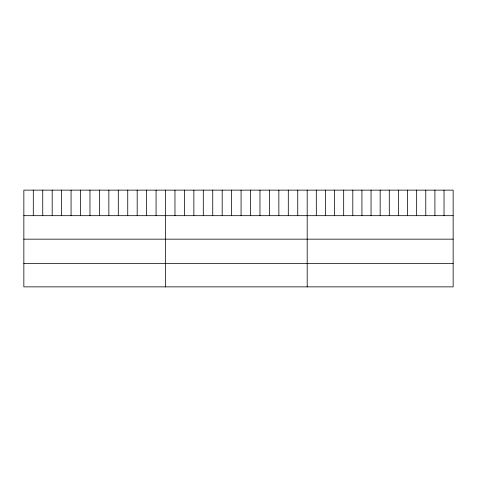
<?xml version="1.0" encoding="UTF-8"?>
<svg xmlns="http://www.w3.org/2000/svg" width="477" height="477" viewBox="0 0 477 477"><rect width="100%" height="100%" fill="white"/><g stroke="black" fill="none" stroke-linecap="round" stroke-linejoin="round"><path stroke-width="0.72" d="M453.15 215.676L453.15 286.868L23.85 286.868L23.85 190.132L453.15 190.132L453.15 215.676L23.85 215.676M23.85 239.168L453.15 239.168M23.85 263.376L453.15 263.376M444.027 190.132L444.027 215.676M434.905 190.132L434.905 215.676M425.782 190.132L425.782 215.676M416.659 190.132L416.659 215.676M407.537 190.132L407.537 215.676M398.414 190.132L398.414 215.676M389.292 190.132L389.292 215.676M380.169 190.132L380.169 215.676M371.046 190.132L371.046 215.676M361.924 190.132L361.924 215.676M352.801 190.132L352.801 215.676M343.678 190.132L343.678 215.676M334.556 190.132L334.556 215.676M325.433 190.132L325.433 215.676M316.311 190.132L316.311 215.676M307.188 190.132L307.188 286.868M297.743 190.132L297.743 215.676M288.299 190.132L288.299 215.676M278.854 190.132L278.854 215.676M269.41 190.132L269.41 215.676M259.965 190.132L259.965 215.676M250.52 190.132L250.52 215.676M241.076 190.132L241.076 215.676M231.631 190.132L231.631 215.676M222.187 190.132L222.187 215.676M212.742 190.132L212.742 215.676M203.297 190.132L203.297 215.676M193.853 190.132L193.853 215.676M184.408 190.132L184.408 215.676M174.964 190.132L174.964 215.676M165.519 190.132L165.519 286.868M156.074 190.132L156.074 215.676M146.63 190.132L146.63 215.676M137.185 190.132L137.185 215.676M127.741 190.132L127.741 215.676M118.296 190.132L118.296 215.676M108.851 190.132L108.851 215.676M99.407 190.132L99.407 215.676M89.962 190.132L89.962 215.676M80.518 190.132L80.518 215.676M71.073 190.132L71.073 215.676M61.628 190.132L61.628 215.676M52.184 190.132L52.184 215.676M42.739 190.132L42.739 215.676M33.295 190.132L33.295 215.676"/></g></svg>
